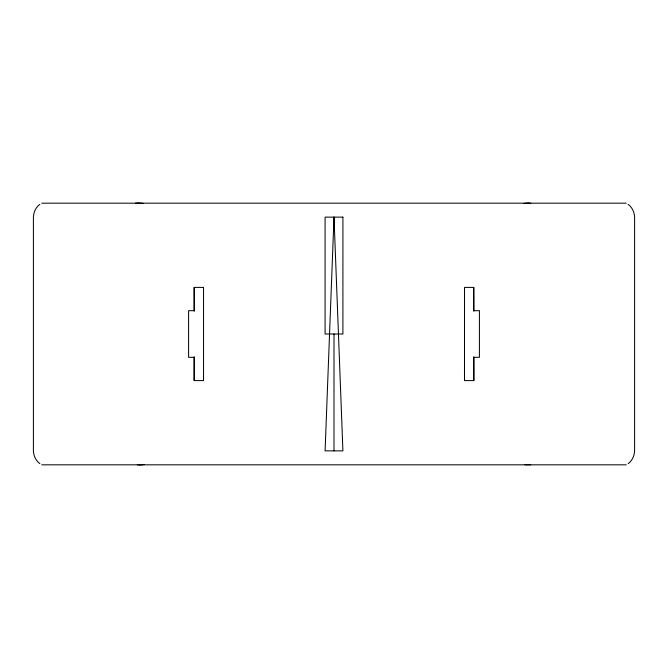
<?xml version="1.0" encoding="UTF-8"?>
<svg xmlns="http://www.w3.org/2000/svg" width="668" height="668" viewBox="0 0 668 668"><rect width="100%" height="100%" fill="white"/><g stroke="black" fill="none" stroke-linecap="round" stroke-linejoin="round"><path stroke-width="1" d="M194.179 380.61L194.179 357.305L188.593 357.305L188.593 310.695L194.179 310.695L194.179 287.399L203.54 287.399L203.54 380.61L194.179 380.61L194.204 356.787M194.238 311.221L194.179 287.399M39.855 204.383C35.771 207.255 33.6 212.215 33.4 217.133L33.4 450.867C33.592 455.785 35.796 460.728 39.855 463.617M628.145 463.617C632.229 460.745 634.4 455.785 634.6 450.867L634.6 217.133C634.441 212.207 632.178 207.28 628.145 204.383M137.307 464.819L142.885 464.577M139.178 464.819L144.188 464.611M528.964 203.181L523.812 203.389M525.115 203.423L530.835 203.181M473.746 287.399L473.821 310.695L479.407 310.695L479.407 357.305L473.821 357.305L473.821 380.61L464.494 380.61L464.527 287.399L473.746 287.399L473.762 311.221M41.725 203.181L626.275 203.181M41.725 464.819L626.275 464.819M135.387 203.181L143.495 203.364M142.167 203.389L137.165 203.181M525.833 464.611L527.261 464.669M524.505 464.636L530.693 464.819M473.796 356.787L473.821 380.61M334 334L334 450.867M334 217.133L325.091 450.867L342.909 450.867L334 217.133M342.909 217.133L325.091 217.133L325.091 334L342.909 334L342.909 217.133"/></g></svg>
